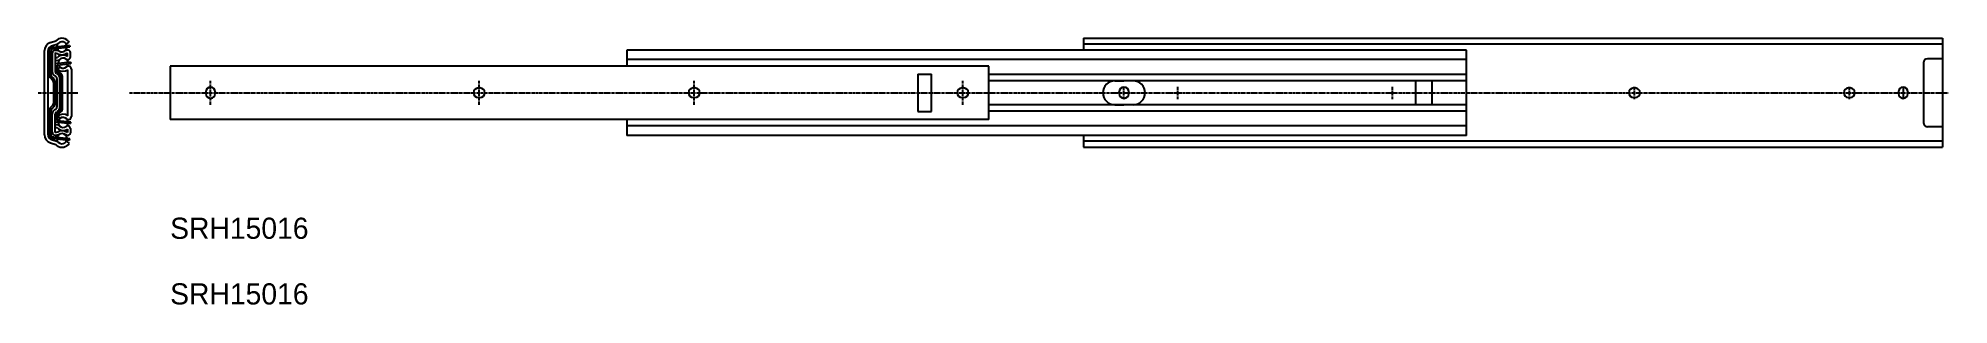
# Model space of a CAD drawing. Extents: x -52 to 851, y 10 to 136.
import ezdxf

# ---------------------------------------------------------------- set-up
doc = ezdxf.new("R2010")
doc.units = 0
doc.linetypes.add('CENTER', pattern=[2, 1.25, -0.25, 0.25, -0.25])
doc.layers.get('0').update_dxf_attribs({"linetype": 'CONTINUOUS'})
doc.layers.add('CENTER', color=1, linetype='CENTER')

msp = doc.modelspace()

# ---------------------------------------------------------------- linework, layer by layer
at = {"color": 7, "linetype": 'CONTINUOUS'}
for p, q in [((441.8, 135.75), (847.8, 135.75)), ((441.8, 135.75), (441.8, 130.14)), ((847.8, 135.75), (847.8, 84.25)), ((-49.37, 90.11), (-49.37, 129.89)), ((-47.72, 90.11), (-47.72, 129.89)), ((-47.26, 119.06), (-47.26, 129.41)), ((-46.63, 133.66), (-44.03, 134.52)), ((-46.46, 119.06), (-46.46, 129.41)), ((-46.12, 132.1), (-43.08, 133.09)), ((-45.73, 128.63), (-45.73, 120.09)), ((-45.3, 131.6), (-37.53, 132.45)), ((-45.21, 130.8), (-37.44, 131.65)), ((-44.38, 128.63), (-44.38, 120.09)), ((-43.53, 126.56), (-44.38, 126.5)), ((-43.05, 128.44), (-42.56, 128.24)), ((-42.54, 129.69), (-42.04, 129.48)), ((-38.83, 130.05), (-40.21, 129.48)), ((-38.52, 128.72), (-39.69, 128.24)), ((-39.41, 133.38), (-38.94, 132.9)), ((-38.94, 132.9), (-37.73, 134.02)), ((-38.52, 127.14), (-38.52, 128.72)), ((-38.23, 134.53), (-37.73, 134.02)), ((-37.53, 132.45), (-37.44, 131.65)), ((-37.17, 126.85), (-37.17, 128.94)), ((622.87, 130.14), (225.9, 130.14)), ((225.9, 130.14), (225.9, 122.58)), ((847.8, 132.9), (441.8, 132.9)), ((622.87, 89.86), (622.87, 130.14)), ((-44.47, 117.93), (-44.16, 117.74)), ((-43.11, 125.23), (-44.38, 125.15)), ((-44.18, 123.8), (-37.09, 124.57)), ((-44.18, 121.9), (-44.18, 123.8)), ((-43.8, 119.1), (-43.49, 118.92)), ((-43.38, 123.08), (-37, 123.78)), ((-43.38, 121.9), (-43.38, 123.08)), ((-42.1, 122.15), (-43.04, 120.98)), ((-42.93, 119.08), (-42.21, 118.43)), ((-42.39, 119.67), (-41.67, 119.02)), ((-38.31, 99.15), (-38.31, 120.85)), ((-37.09, 124.57), (-37, 123.78)), ((-36.66, 121.18), (-36.66, 98.82)), ((397, 122.58), (10, 122.58)), ((10, 122.58), (10, 97.42)), ((622.87, 125.65), (225.9, 125.65)), ((363.5, 118.81), (363.5, 101.19)), ((363.5, 118.81), (369.94, 118.81)), ((369.94, 101.19), (369.94, 118.81)), ((397, 97.42), (397, 122.58)), ((622.87, 118.64), (397, 118.64)), ((838.77, 124.1), (838.77, 95.9)), ((847.8, 126.1), (840.77, 126.1)), ((-46.22, 116.65), (-45.61, 116.08)), ((-45.67, 117.23), (-45.06, 116.67)), ((-45.08, 114.84), (-45.08, 105.16)), ((-44.28, 114.84), (-44.28, 105.16)), ((-43.45, 103.47), (-43.45, 116.53)), ((-42.1, 103.52), (-42.1, 116.53)), ((-41.65, 102.83), (-41.65, 117.17)), ((-40.85, 102.83), (-40.85, 117.17)), ((26.85, 110.4), (26.85, 109.6)), ((31.35, 110.4), (31.35, 109.6)), ((155.7, 112.25), (156.5, 112.25)), ((257.3, 112.25), (258.1, 112.25)), ((384.3, 112.25), (385.1, 112.25)), ((622.87, 115.66), (397, 115.66)), ((456.56, 115.66), (460.9, 115.66)), ((458.65, 109.6), (458.65, 110.4)), ((465.24, 115.66), (460.9, 115.66)), ((463.15, 109.6), (463.15, 110.4)), ((598.69, 115.66), (598.69, 104.34)), ((606.58, 104.34), (606.58, 115.66)), ((702.6, 112.25), (701.8, 112.25)), ((804.2, 112.25), (803.4, 112.25)), ((826.95, 110.4), (826.95, 109.6)), ((831.45, 110.4), (831.45, 109.6)), ((-47.26, 100.94), (-47.26, 90.59)), ((-46.46, 100.94), (-46.46, 90.59)), ((-46.22, 103.35), (-45.61, 103.92)), ((-45.73, 91.37), (-45.73, 99.91)), ((-45.67, 102.77), (-45.06, 103.33)), ((-44.47, 102.07), (-44.16, 102.26)), ((-44.38, 91.37), (-44.38, 99.91)), ((-43.8, 100.9), (-43.49, 101.08)), ((-42.93, 100.92), (-42.21, 101.57)), ((-42.39, 100.33), (-41.67, 100.98)), ((155.7, 107.75), (156.5, 107.75)), ((257.3, 107.75), (258.1, 107.75)), ((363.5, 101.19), (369.94, 101.19)), ((384.3, 107.75), (385.1, 107.75)), ((622.87, 104.34), (397, 104.34)), ((622.87, 101.36), (397, 101.36)), ((456.56, 104.34), (460.9, 104.34)), ((465.24, 104.34), (460.9, 104.34)), ((702.6, 107.75), (701.8, 107.75)), ((804.2, 107.75), (803.4, 107.75)), ((-43.11, 94.77), (-44.38, 94.85)), ((-43.53, 93.44), (-44.38, 93.5)), ((-44.18, 98.1), (-44.18, 96.2)), ((-44.18, 96.2), (-37.09, 95.43)), ((-43.38, 98.1), (-43.38, 96.92)), ((-43.38, 96.92), (-37, 96.22)), ((-43.05, 91.56), (-42.56, 91.76)), ((-42.1, 97.85), (-43.04, 99.02)), ((-42.54, 90.31), (-42.04, 90.52)), ((-38.83, 89.95), (-40.21, 90.52)), ((-38.52, 91.28), (-39.69, 91.76)), ((-38.52, 92.86), (-38.52, 91.28)), ((-37.17, 93.15), (-37.17, 91.06)), ((-37.09, 95.43), (-37, 96.22)), ((397, 97.42), (10, 97.42)), ((225.9, 97.42), (225.9, 89.86)), ((622.87, 94.35), (225.9, 94.35)), ((847.8, 93.9), (840.77, 93.9)), ((-46.63, 86.34), (-44.03, 85.48)), ((-46.12, 87.9), (-43.08, 86.91)), ((-45.3, 88.4), (-37.53, 87.55)), ((-45.21, 89.2), (-37.44, 88.35)), ((-39.41, 86.62), (-38.94, 87.1)), ((-38.94, 87.1), (-37.73, 85.98)), ((-38.23, 85.47), (-37.73, 85.98)), ((-37.53, 87.55), (-37.44, 88.35)), ((622.87, 89.86), (225.9, 89.86)), ((441.8, 89.86), (441.8, 84.25)), ((847.8, 87.1), (441.8, 87.1)), ((441.8, 84.25), (847.8, 84.25))]:
    msp.add_line(p, q, dxfattribs=at)
for centre, radius, start, end in [((-41.12, 131.7), 4.05, 44.40557, 135.91538), ((-45.39, 129.89), 3.98, 108.19357, 180), ((-45.39, 129.89), 2.33, 108.19357, 180), ((-45.06, 129.41), 2.2, 96.24076, 180), ((-45.06, 129.41), 1.4, 96.24076, 180), ((-44.34, 128.63), 1.39, 91.93277, 180), ((-44.23, 125.57), 4.45, 67.56412, 91.93277), ((-44.34, 128.63), 0.0428, 91.93277, 180), ((-44.23, 125.57), 3.1, 67.56412, 91.93277), ((-43.56, 127.06), 0.5, 273.74043, 314.35736), ((-41.12, 131.7), 2.4, 14.6587, 177.82281), ((-41.12, 131.7), 2.4, 197.01502, 355.46649), ((-40.59, 124.02), 3.75, 56.52827, 134.35736), ((-41.12, 131.7), 3.75, 247.56412, 292.43588), ((-38.37, 126.85), 1.2, 231.96285, 0), ((-38.37, 128.94), 1.2, 0, 112.43588), ((-43.96, 119.06), 3.3, 180, 226.78179), ((-43.96, 119.06), 2.5, 180, 226.78179), ((-43.23, 120.09), 2.5, 180, 240.20682), ((-43.23, 120.09), 1.15, 180, 240.20682), ((-40.38, 121.9), 3.8, 180, 227.9349), ((-44.85, 116.53), 1.4, 0, 60.20682), ((-44.85, 116.53), 2.75, 0, 60.20682), ((-40.38, 121.9), 3, 180, 227.9349), ((-43.17, 126.23), 1, 273.74043, 319.40572), ((-40.59, 124.02), 3.9, 231.09591, 305.75478), ((-40.59, 124.02), 2.4, 10.29524, 182.18627), ((-40.59, 124.02), 2.4, 201.46681, 351.0147), ((-40.59, 124.02), 2.4, 51.96285, 139.40572), ((-43.35, 117.17), 1.7, 0, 47.9349), ((-40.59, 124.02), 2.4, 231.09591, 311.69295), ((-43.35, 117.17), 2.5, 0, 47.9349), ((-38.06, 121.18), 1.4, 0, 131.69295), ((840.77, 124.1), 2, 90, 180), ((-46.78, 114.84), 1.7, 0, 46.78179), ((-46.78, 114.84), 2.5, 0, 46.78179), ((29.1, 110.4), 2.25, 0, 180), ((29.1, 109.6), 2.25, 180, 0), ((155.7, 110), 2.25, 90, 270), ((156.5, 110), 2.25, 270, 90), ((257.3, 110), 2.25, 90, 270), ((258.1, 110), 2.25, 270, 90), ((384.3, 110), 2.25, 90, 270), ((385.1, 110), 2.25, 270, 90), ((456.56, 110), 5.66, 90, 270), ((460.9, 110.4), 2.25, 0, 180), ((460.9, 109.6), 2.25, 180, 0), ((465.24, 110), 5.66, 270, 90), ((701.8, 110), 2.25, 90, 270), ((702.6, 110), 2.25, 270, 90), ((803.4, 110), 2.25, 90, 270), ((804.2, 110), 2.25, 270, 90), ((829.2, 110.4), 2.25, 0, 180), ((829.2, 109.6), 2.25, 180, 0), ((-43.96, 100.94), 3.3, 133.21821, 180), ((-43.96, 100.94), 2.5, 133.21821, 180), ((-43.23, 99.91), 2.5, 119.79318, 180), ((-46.78, 105.16), 1.7, 313.21821, 0), ((-46.78, 105.16), 2.5, 313.21821, 0), ((-43.23, 99.91), 1.15, 119.79318, 180), ((-40.38, 98.1), 3.8, 132.0651, 180), ((-44.85, 103.47), 1.4, 299.79318, 0), ((-44.85, 103.47), 2.75, 299.79318, 0), ((-40.38, 98.1), 3, 132.0651, 180), ((-40.59, 95.98), 3.9, 54.24522, 128.90409), ((-43.35, 102.83), 1.7, 312.0651, 0), ((-43.35, 102.83), 2.5, 312.0651, 0), ((-45.06, 90.59), 2.2, 180, 263.75924), ((-45.06, 90.59), 1.4, 180, 263.75924), ((-44.34, 91.37), 1.39, 180, 268.06723), ((-44.34, 91.37), 0.0428, 180, 268.06723), ((-44.23, 94.43), 3.1, 268.06723, 292.43588), ((-43.56, 92.94), 0.5, 45.64264, 86.25957), ((-41.12, 88.3), 2.4, 4.53351, 162.98498), ((-40.59, 95.98), 3.75, 225.64264, 303.47173), ((-43.17, 93.77), 1, 40.59428, 86.25957), ((-40.59, 95.98), 2.4, 177.81373, 349.70476), ((-40.59, 95.98), 2.4, 8.98529, 158.53319), ((-41.12, 88.3), 3.75, 67.56412, 112.43588), ((-40.59, 95.98), 2.4, 220.59428, 308.03715), ((-40.59, 95.98), 2.4, 48.30705, 128.90409), ((-38.37, 93.15), 1.2, 0, 128.03715), ((-38.06, 98.82), 1.4, 228.30705, 0), ((-38.37, 91.06), 1.2, 247.56412, 0), ((840.77, 95.9), 2, 180, 270), ((-45.39, 90.11), 3.98, 180, 251.80643), ((-45.39, 90.11), 2.33, 180, 251.80643), ((-44.23, 94.43), 4.45, 268.06723, 292.43588), ((-41.12, 88.3), 4.05, 224.08462, 315.59443), ((-41.12, 88.3), 2.4, 182.17719, 345.3413)]:
    msp.add_arc(centre, radius, start, end, dxfattribs=at)
at = {"layer": 'CENTER', "color": 1, "linetype": 'CENTER'}
for p, q in [((-52.37, 110), (-33.66, 110)), ((-9.2, 110), (850.8, 110)), ((29.1, 104.35), (29.1, 115.65)), ((156.1, 104.35), (156.1, 115.65)), ((257.7, 104.35), (257.7, 115.65)), ((384.7, 104.35), (384.7, 115.65)), ((460.9, 107), (460.9, 113)), ((486.3, 107), (486.3, 113)), ((587.9, 107), (587.9, 113)), ((702.2, 107), (702.2, 113)), ((803.8, 107), (803.8, 113)), ((829.2, 113), (829.2, 107))]:
    msp.add_line(p, q, dxfattribs=at)

# ---------------------------------------------------------------- texts
at = {"color": 7, "linetype": 'CONTINUOUS'}
for p in [(10, 41), (10, 10)]:
    msp.add_text('SRH15016', height=10, dxfattribs=at).set_placement(p)

doc.saveas('drawing.dxf')
